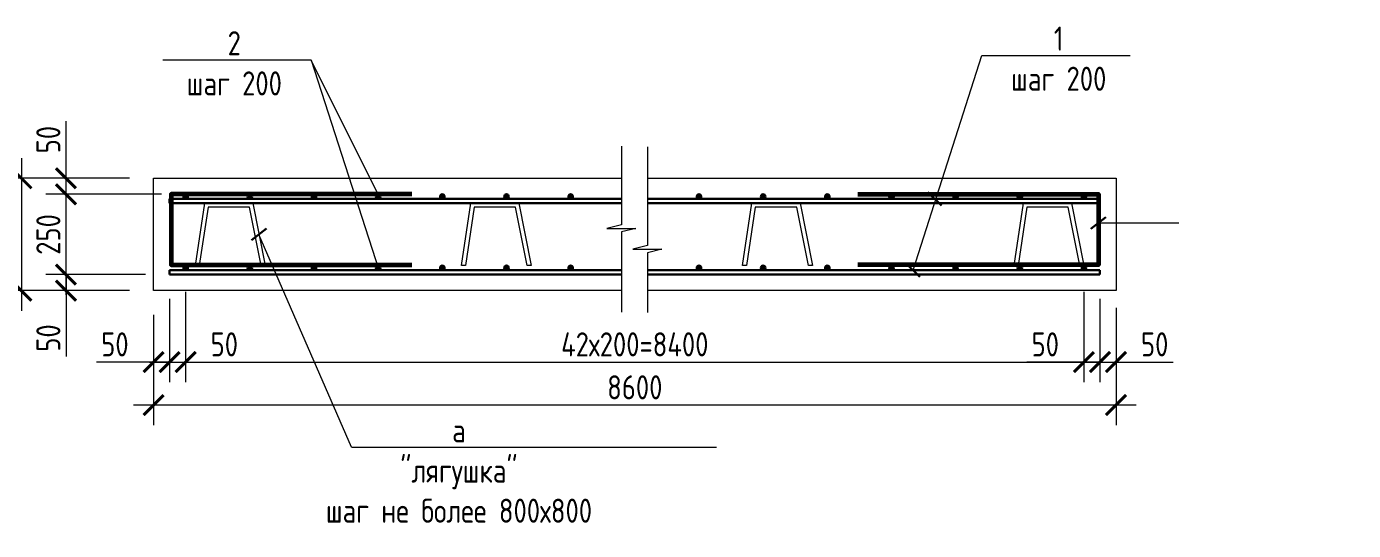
# Model space of a CAD drawing. Header units: millimetres. Extents: x 20530103 to 31271019, y 32092698 to 33532929.
# Drawn here: x 26344148 to 26360693, y 33004966 to 33011242 of the extents above; entities that cross this region are included whole.
import ezdxf
from ezdxf import colors
from ezdxf.entities.mleader import LeaderData, LeaderLine
from ezdxf.math import Vec2, Vec3

# ---------------------------------------------------------------- set-up
doc = ezdxf.new("R2010")
doc.units = ezdxf.units.MM
doc.styles.add('GOST 2.304', font='GOST.TTF')
doc.dimstyles.new('м20', dxfattribs={"dimscale": 100, "dimtxt": 3, "dimasz": 2.5, "dimexe": 2.5, "dimexo": 3, "dimgap": 0.7, "dimtad": 1, "dimdec": 0, "dimlfac": 0.2, "dimtxsty": 'GOST 2.304', "dimblk": 'ARCHTICK', "dimcen": 2.5, "dimdle": 2.5, "dimclrd": 7, "dimclre": 7, "dimclrt": 256, "dimadec": 1, "dimazin": 0, "dimtfac": 1, "dimtdec": 0, "dimtmove": 0, "dimatfit": 3, "dimldrblk": 'NONE', "dimfxl": 1, "dimlwd": 20, "dimlwe": 20, "dimarcsym": 0})

# ---------------------------------------------------------------- blocks, each defined once
blk = doc.blocks.new('_ArchTick')
at = {"color": 0, "linetype": 'ByBlock', "const_width": 0.15}
blk.add_lwpolyline([(-0.5, -0.5), (0.5, 0.5)], dxfattribs=at)
blk = doc.blocks.new('*D360')
at = {"color": 7, "linetype": 'Continuous', "lineweight": 20, "transparency": 16777216}
for p, q in [((26345932, 33007853), (26345932, 33006814)), ((26345732, 33007653), (26345732, 33006814)), ((26345732, 33007064), (26345019, 33007064)), ((26345932, 33007064), (26345482, 33007064))]:
    blk.add_line(p, q, dxfattribs=at)
at = {"color": 7, "linetype": 'Continuous', "lineweight": 20, "transparency": 16777216, "xscale": 250, "yscale": 250, "zscale": 250, "rotation": 180}
blk.add_blockref('_ArchTick', (26345732, 33007064), dxfattribs=at)
at = {"color": 7, "linetype": 'Continuous', "lineweight": 20, "transparency": 16777216, "xscale": 250, "yscale": 250, "zscale": 250}
blk.add_blockref('_ArchTick', (26345932, 33007064), dxfattribs=at)
at = {"color": 7, "linetype": 'Continuous', "lineweight": 20, "transparency": 16777216, "insert": (26345250, 33007284), "char_height": 300, "attachment_point": 5, "style": 'GOST 2.304'}
blk.add_mtext('50', dxfattribs=at)
blk = doc.blocks.new('_None')
blk = doc.blocks.new('*D361')
at = {"color": 7, "linetype": 'Continuous', "lineweight": 20, "transparency": 16777216}
for p, q in [((26345932, 33007853), (26345932, 33006814)), ((26346132, 33007937), (26346132, 33006814)), ((26345682, 33007064), (26346132, 33007064)), ((26346132, 33007064), (26346845, 33007064))]:
    blk.add_line(p, q, dxfattribs=at)
at = {"color": 7, "linetype": 'Continuous', "lineweight": 20, "transparency": 16777216, "xscale": 250, "yscale": 250, "zscale": 250, "rotation": 180}
blk.add_blockref('_ArchTick', (26345932, 33007064), dxfattribs=at)
at = {"color": 7, "linetype": 'Continuous', "lineweight": 20, "transparency": 16777216, "xscale": 250, "yscale": 250, "zscale": 250}
blk.add_blockref('_ArchTick', (26346132, 33007064), dxfattribs=at)
at = {"color": 7, "linetype": 'Continuous', "lineweight": 20, "transparency": 16777216, "insert": (26346614, 33007284), "char_height": 300, "attachment_point": 5, "style": 'GOST 2.304'}
blk.add_mtext('50', dxfattribs=at)
blk = doc.blocks.new('*D362')
at = {"color": 7, "linetype": 'Continuous', "lineweight": 20, "transparency": 16777216}
for p, q in [((26346132, 33007937), (26346132, 33006814)), ((26357332, 33007937), (26357332, 33006814)), ((26345882, 33007064), (26357582, 33007064))]:
    blk.add_line(p, q, dxfattribs=at)
at = {"color": 7, "linetype": 'Continuous', "lineweight": 20, "transparency": 16777216, "xscale": 250, "yscale": 250, "zscale": 250, "rotation": 180}
blk.add_blockref('_ArchTick', (26346132, 33007064), dxfattribs=at)
at = {"color": 7, "linetype": 'Continuous', "lineweight": 20, "transparency": 16777216, "xscale": 250, "yscale": 250, "zscale": 250}
blk.add_blockref('_ArchTick', (26357332, 33007064), dxfattribs=at)
at = {"color": 7, "linetype": 'Continuous', "lineweight": 20, "transparency": 16777216, "insert": (26351732, 33007284), "char_height": 300, "attachment_point": 5, "style": 'GOST 2.304'}
blk.add_mtext('42х200=8400', dxfattribs=at)
blk = doc.blocks.new('*D363')
at = {"color": 7, "linetype": 'Continuous', "lineweight": 20, "transparency": 16777216}
for p, q in [((26345732, 33007653), (26345732, 33006279)), ((26357732, 33007653), (26357732, 33006279)), ((26345482, 33006529), (26357982, 33006529))]:
    blk.add_line(p, q, dxfattribs=at)
at = {"color": 7, "linetype": 'Continuous', "lineweight": 20, "transparency": 16777216, "xscale": 250, "yscale": 250, "zscale": 250, "rotation": 180}
blk.add_blockref('_ArchTick', (26345732, 33006529), dxfattribs=at)
at = {"color": 7, "linetype": 'Continuous', "lineweight": 20, "transparency": 16777216, "xscale": 250, "yscale": 250, "zscale": 250}
blk.add_blockref('_ArchTick', (26357732, 33006529), dxfattribs=at)
at = {"color": 7, "linetype": 'Continuous', "lineweight": 20, "transparency": 16777216, "insert": (26351732, 33006749), "char_height": 300, "attachment_point": 5, "style": 'GOST 2.304'}
blk.add_mtext('8600', dxfattribs=at)
blk = doc.blocks.new('*D364')
at = {"color": 7, "linetype": 'Continuous', "lineweight": 20, "transparency": 16777216}
for p, q in [((26357332, 33007853), (26357332, 33006814)), ((26357532, 33007853), (26357532, 33006814)), ((26357332, 33007064), (26356619, 33007064)), ((26357532, 33007064), (26357082, 33007064))]:
    blk.add_line(p, q, dxfattribs=at)
at = {"color": 7, "linetype": 'Continuous', "lineweight": 20, "transparency": 16777216, "xscale": 250, "yscale": 250, "zscale": 250, "rotation": 180}
blk.add_blockref('_ArchTick', (26357332, 33007064), dxfattribs=at)
at = {"color": 7, "linetype": 'Continuous', "lineweight": 20, "transparency": 16777216, "xscale": 250, "yscale": 250, "zscale": 250}
blk.add_blockref('_ArchTick', (26357532, 33007064), dxfattribs=at)
at = {"color": 7, "linetype": 'Continuous', "lineweight": 20, "transparency": 16777216, "insert": (26356850, 33007284), "char_height": 300, "attachment_point": 5, "style": 'GOST 2.304'}
blk.add_mtext('50', dxfattribs=at)
blk = doc.blocks.new('*D365')
at = {"color": 7, "linetype": 'Continuous', "lineweight": 20, "transparency": 16777216}
for p, q in [((26357532, 33007853), (26357532, 33006814)), ((26357732, 33007737), (26357732, 33006814)), ((26357282, 33007064), (26357732, 33007064)), ((26357732, 33007064), (26358445, 33007064))]:
    blk.add_line(p, q, dxfattribs=at)
at = {"color": 7, "linetype": 'Continuous', "lineweight": 20, "transparency": 16777216, "xscale": 250, "yscale": 250, "zscale": 250, "rotation": 180}
blk.add_blockref('_ArchTick', (26357532, 33007064), dxfattribs=at)
at = {"color": 7, "linetype": 'Continuous', "lineweight": 20, "transparency": 16777216, "xscale": 250, "yscale": 250, "zscale": 250}
blk.add_blockref('_ArchTick', (26357732, 33007064), dxfattribs=at)
at = {"color": 7, "linetype": 'Continuous', "lineweight": 20, "transparency": 16777216, "insert": (26358214, 33007284), "char_height": 300, "attachment_point": 5, "style": 'GOST 2.304'}
blk.add_mtext('50', dxfattribs=at)
blk = doc.blocks.new('*D366')
at = {"color": 7, "linetype": 'Continuous', "lineweight": 20, "transparency": 16777216}
for p, q in [((26345632, 33008153), (26344390, 33008153)), ((26344640, 33008153), (26344640, 33007703)), ((26345432, 33007953), (26344390, 33007953)), ((26344640, 33007953), (26344640, 33007132))]:
    blk.add_line(p, q, dxfattribs=at)
at = {"color": 7, "linetype": 'Continuous', "lineweight": 20, "transparency": 16777216, "xscale": 250, "yscale": 250, "zscale": 250}
for p, rotation in [((26344640, 33008153), 90), ((26344640, 33007953), 270)]:
    blk.add_blockref('_ArchTick', p, dxfattribs=dict(at, rotation=rotation))
at = {"color": 7, "linetype": 'Continuous', "lineweight": 20, "transparency": 16777216, "insert": (26344420, 33007363), "char_height": 300, "attachment_point": 5, "rotation": 90, "style": 'GOST 2.304'}
blk.add_mtext('50', dxfattribs=at)
blk = doc.blocks.new('*D367')
at = {"color": 7, "linetype": 'Continuous', "lineweight": 20, "transparency": 16777216}
for p, q in [((26344640, 33007903), (26344640, 33009403)), ((26345830, 33009153), (26344390, 33009153)), ((26345632, 33008153), (26344390, 33008153))]:
    blk.add_line(p, q, dxfattribs=at)
at = {"color": 7, "linetype": 'Continuous', "lineweight": 20, "transparency": 16777216, "xscale": 250, "yscale": 250, "zscale": 250}
for p, rotation in [((26344640, 33009153), 90), ((26344640, 33008153), 270)]:
    blk.add_blockref('_ArchTick', p, dxfattribs=dict(at, rotation=rotation))
at = {"color": 7, "linetype": 'Continuous', "lineweight": 20, "transparency": 16777216, "insert": (26344420, 33008653), "char_height": 300, "attachment_point": 5, "rotation": 90, "style": 'GOST 2.304'}
blk.add_mtext('250', dxfattribs=at)
blk = doc.blocks.new('*D368')
at = {"color": 7, "linetype": 'Continuous', "lineweight": 20, "transparency": 16777216}
for p, q in [((26344084, 33009603), (26344084, 33007703)), ((26345432, 33009353), (26343834, 33009353)), ((26345432, 33007953), (26343834, 33007953))]:
    blk.add_line(p, q, dxfattribs=at)
at = {"color": 7, "linetype": 'Continuous', "lineweight": 20, "transparency": 16777216, "xscale": 250, "yscale": 250, "zscale": 250}
for p, rotation in [((26344084, 33009353), 90), ((26344084, 33007953), 270)]:
    blk.add_blockref('_ArchTick', p, dxfattribs=dict(at, rotation=rotation))
at = {"color": 7, "linetype": 'Continuous', "lineweight": 20, "transparency": 16777216, "insert": (26343864, 33008680), "char_height": 300, "attachment_point": 5, "rotation": 90, "style": 'GOST 2.304'}
blk.add_mtext('350', dxfattribs=at)
blk = doc.blocks.new('*D415')
at = {"color": 7, "linetype": 'Continuous', "lineweight": 20, "transparency": 16777216}
for p, q in [((26344640, 33009353), (26344640, 33010065)), ((26345432, 33009353), (26344390, 33009353)), ((26344640, 33008903), (26344640, 33009353)), ((26345432, 33009153), (26344390, 33009153))]:
    blk.add_line(p, q, dxfattribs=at)
at = {"color": 7, "linetype": 'Continuous', "lineweight": 20, "transparency": 16777216, "xscale": 250, "yscale": 250, "zscale": 250}
for p, rotation in [((26344640, 33009353), 90), ((26344640, 33009153), 270)]:
    blk.add_blockref('_ArchTick', p, dxfattribs=dict(at, rotation=rotation))
at = {"color": 7, "linetype": 'Continuous', "lineweight": 20, "transparency": 16777216, "insert": (26344420, 33009834), "char_height": 300, "attachment_point": 5, "rotation": 90, "style": 'GOST 2.304'}
blk.add_mtext('50', dxfattribs=at)

msp = doc.modelspace()

# ---------------------------------------------------------------- hatches: boundary and pattern name
at = {"linetype": 'Continuous', "lineweight": 15}
h = msp.add_hatch(dxfattribs=at)
h.set_pattern_fill('ANSI31', scale=2)
h.set_pattern_definition([(45, (26346103.8023, 33009097.126), (-4.49013, 4.49013), [])])
h.paths.add_polyline_path([(26346159.8023, 33009125.1262, 1), (26346103.8023, 33009125.1262, 1)])
h = msp.add_hatch(dxfattribs=at)
h.set_pattern_fill('ANSI31', scale=2)
h.set_pattern_definition([(45, (26346903.8023, 33009097.126), (-4.49013, 4.49013), [])])
h.paths.add_polyline_path([(26346959.8023, 33009125.1262, 1), (26346903.8023, 33009125.1262, 1)])
h = msp.add_hatch(dxfattribs=at)
h.set_pattern_fill('ANSI31', scale=2)
h.set_pattern_definition([(45, (26347703.8023, 33009097.126), (-4.49013, 4.49013), [])])
h.paths.add_polyline_path([(26347759.8023, 33009125.1262, 1), (26347703.8023, 33009125.1262, 1)])
h = msp.add_hatch(dxfattribs=at)
h.set_pattern_fill('ANSI31', scale=2)
h.set_pattern_definition([(45, (26348503.8023, 33009097.126), (-4.49013, 4.49013), [])])
h.paths.add_polyline_path([(26348559.8023, 33009125.1262, 1), (26348503.8023, 33009125.1262, 1)])
h = msp.add_hatch(dxfattribs=at)
h.set_pattern_fill('ANSI31', scale=2)
h.set_pattern_definition([(45, (26349303.8023, 33009097.126), (-4.49013, 4.49013), [])])
h.paths.add_polyline_path([(26349359.8023, 33009125.1262, 1), (26349303.8023, 33009125.1262, 1)])
h = msp.add_hatch(dxfattribs=at)
h.set_pattern_fill('ANSI31', scale=2)
h.set_pattern_definition([(45, (26350103.8023, 33009097.126), (-4.49013, 4.49013), [])])
h.paths.add_polyline_path([(26350159.8023, 33009125.1262, 1), (26350103.8023, 33009125.1262, 1)])
h = msp.add_hatch(dxfattribs=at)
h.set_pattern_fill('ANSI31', scale=2)
h.set_pattern_definition([(45, (26350903.8023, 33009097.126), (-4.49013, 4.49013), [])])
h.paths.add_polyline_path([(26350959.8023, 33009125.1262, 1), (26350903.8023, 33009125.1262, 1)])
h = msp.add_hatch(dxfattribs=at)
h.set_pattern_fill('ANSI31', scale=2)
h.set_pattern_definition([(45, (26352503.8023, 33009097.126), (-4.49013, 4.49013), [])])
h.paths.add_polyline_path([(26352559.8023, 33009125.1262, 1), (26352503.8023, 33009125.1262, 1)])
h = msp.add_hatch(dxfattribs=at)
h.set_pattern_fill('ANSI31', scale=2)
h.set_pattern_definition([(45, (26353303.8023, 33009097.126), (-4.49013, 4.49013), [])])
h.paths.add_polyline_path([(26353359.8023, 33009125.1262, 1), (26353303.8023, 33009125.1262, 1)])
h = msp.add_hatch(dxfattribs=at)
h.set_pattern_fill('ANSI31', scale=2)
h.set_pattern_definition([(45, (26354103.8023, 33009097.126), (-4.49013, 4.49013), [])])
h.paths.add_polyline_path([(26354159.8023, 33009125.1262, 1), (26354103.8023, 33009125.1262, 1)])
h = msp.add_hatch(dxfattribs=at)
h.set_pattern_fill('ANSI31', scale=2)
h.set_pattern_definition([(45, (26354903.8023, 33009097.126), (-4.49013, 4.49013), [])])
h.paths.add_polyline_path([(26354959.8023, 33009125.1262, 1), (26354903.8023, 33009125.1262, 1)])
h = msp.add_hatch(dxfattribs=at)
h.set_pattern_fill('ANSI31', scale=2)
h.set_pattern_definition([(45, (26355703.8023, 33009097.126), (-4.49013, 4.49013), [])])
h.paths.add_polyline_path([(26355759.8023, 33009125.1262, 1), (26355703.8023, 33009125.1262, 1)])
h = msp.add_hatch(dxfattribs=at)
h.set_pattern_fill('ANSI31', scale=2)
h.set_pattern_definition([(45, (26356503.8023, 33009097.126), (-4.49013, 4.49013), [])])
h.paths.add_polyline_path([(26356559.8023, 33009125.1262, 1), (26356503.8023, 33009125.1262, 1)])
h = msp.add_hatch(dxfattribs=at)
h.set_pattern_fill('ANSI31', scale=2)
h.set_pattern_definition([(45, (26357303.8023, 33009097.126), (-4.49013, 4.49013), [])])
h.paths.add_polyline_path([(26357359.8023, 33009125.1262, 1), (26357303.8023, 33009125.1262, 1)])
h = msp.add_hatch(dxfattribs=at)
h.set_pattern_fill('ANSI31', scale=2)
h.set_pattern_definition([(45, (26346103.8023, 33008209.126), (-4.49013, 4.49013), [])])
h.paths.add_polyline_path([(26346159.8023, 33008237.1262, 1), (26346103.8023, 33008237.1262, 1)])
h = msp.add_hatch(dxfattribs=at)
h.set_pattern_fill('ANSI31', scale=2)
h.set_pattern_definition([(45, (26346903.8023, 33008209.126), (-4.49013, 4.49013), [])])
h.paths.add_polyline_path([(26346959.8023, 33008237.1262, 1), (26346903.8023, 33008237.1262, 1)])
h = msp.add_hatch(dxfattribs=at)
h.set_pattern_fill('ANSI31', scale=2)
h.set_pattern_definition([(45, (26347703.8023, 33008209.126), (-4.49013, 4.49013), [])])
h.paths.add_polyline_path([(26347759.8023, 33008237.1262, 1), (26347703.8023, 33008237.1262, 1)])
h = msp.add_hatch(dxfattribs=at)
h.set_pattern_fill('ANSI31', scale=2)
h.set_pattern_definition([(45, (26348503.8023, 33008209.126), (-4.49013, 4.49013), [])])
h.paths.add_polyline_path([(26348559.8023, 33008237.1262, 1), (26348503.8023, 33008237.1262, 1)])
h = msp.add_hatch(dxfattribs=at)
h.set_pattern_fill('ANSI31', scale=2)
h.set_pattern_definition([(45, (26349303.8023, 33008209.126), (-4.49013, 4.49013), [])])
h.paths.add_polyline_path([(26349359.8023, 33008237.1262, 1), (26349303.8023, 33008237.1262, 1)])
h = msp.add_hatch(dxfattribs=at)
h.set_pattern_fill('ANSI31', scale=2)
h.set_pattern_definition([(45, (26350103.8023, 33008209.126), (-4.49013, 4.49013), [])])
h.paths.add_polyline_path([(26350159.8023, 33008237.1262, 1), (26350103.8023, 33008237.1262, 1)])
h = msp.add_hatch(dxfattribs=at)
h.set_pattern_fill('ANSI31', scale=2)
h.set_pattern_definition([(45, (26350903.8023, 33008209.126), (-4.49013, 4.49013), [])])
h.paths.add_polyline_path([(26350959.8023, 33008237.1262, 1), (26350903.8023, 33008237.1262, 1)])
h = msp.add_hatch(dxfattribs=at)
h.set_pattern_fill('ANSI31', scale=2)
h.set_pattern_definition([(45, (26352503.8023, 33008209.126), (-4.49013, 4.49013), [])])
h.paths.add_polyline_path([(26352559.8023, 33008237.1262, 1), (26352503.8023, 33008237.1262, 1)])
h = msp.add_hatch(dxfattribs=at)
h.set_pattern_fill('ANSI31', scale=2)
h.set_pattern_definition([(45, (26353303.8023, 33008209.126), (-4.49013, 4.49013), [])])
h.paths.add_polyline_path([(26353359.8023, 33008237.1262, 1), (26353303.8023, 33008237.1262, 1)])
h = msp.add_hatch(dxfattribs=at)
h.set_pattern_fill('ANSI31', scale=2)
h.set_pattern_definition([(45, (26354103.8023, 33008209.126), (-4.49013, 4.49013), [])])
h.paths.add_polyline_path([(26354159.8023, 33008237.1262, 1), (26354103.8023, 33008237.1262, 1)])
h = msp.add_hatch(dxfattribs=at)
h.set_pattern_fill('ANSI31', scale=2)
h.set_pattern_definition([(45, (26354903.8023, 33008209.126), (-4.49013, 4.49013), [])])
h.paths.add_polyline_path([(26354959.8023, 33008237.1262, 1), (26354903.8023, 33008237.1262, 1)])
h = msp.add_hatch(dxfattribs=at)
h.set_pattern_fill('ANSI31', scale=2)
h.set_pattern_definition([(45, (26355703.8023, 33008209.126), (-4.49013, 4.49013), [])])
h.paths.add_polyline_path([(26355759.8023, 33008237.1262, 1), (26355703.8023, 33008237.1262, 1)])
h = msp.add_hatch(dxfattribs=at)
h.set_pattern_fill('ANSI31', scale=2)
h.set_pattern_definition([(45, (26356507.463, 33008208.886), (-4.49013, 4.49013), [])])
h.paths.add_polyline_path([(26356563.4632, 33008236.8858, 1), (26356507.4632, 33008236.8858, 1)])
h = msp.add_hatch(dxfattribs=at)
h.set_pattern_fill('ANSI31', scale=2)
h.set_pattern_definition([(45, (26357307.19, 33008208.9204), (-4.49013, 4.49013), [])])
h.paths.add_polyline_path([(26357363.1903, 33008236.9204, 1), (26357307.1903, 33008236.9204, 1)])

# ---------------------------------------------------------------- linework, layer by layer
at = {"color": 7, "linetype": 'Continuous', "lineweight": 20}
for p, q in [((26347697.2411, 33010824.453), (26348540.3979, 33008210.4781)), ((26351564.3342, 33009750.8168), (26351564.3342, 33008774.019)), ((26351889.3292, 33009743.6036), (26351889.3292, 33008514.5667)), ((26351564.3342, 33008684.2377), (26351564.3342, 33007685.5174)), ((26351889.3292, 33008424.7855), (26351889.3292, 33007679.6857))]:
    msp.add_line(p, q, dxfattribs=at)
at = {"color": 7, "linetype": 'Continuous', "lineweight": 30}
for p, q in [((26355557.1395, 33009014.1806), (26355383.7031, 33009180.0717)), ((26345931.8023, 33009097.1262), (26351564.3342, 33009097.1262)), ((26345931.8023, 33009041.1262), (26345931.8023, 33009097.1262)), ((26345931.8023, 33009041.1262), (26351564.3342, 33009041.1262)), ((26351889.3292, 33009097.1262), (26357531.8023, 33009097.1262)), ((26351889.3292, 33009041.1262), (26357531.8023, 33009041.1262)), ((26357531.8023, 33009041.1262), (26357531.8023, 33009097.1262)), ((26357417.0908, 33008721.2767), (26357606.5139, 33008868.65)), ((26346951.0843, 33008580.2945), (26347140.5074, 33008727.6678)), ((26345931.8023, 33008209.1262), (26351564.3342, 33008209.1262)), ((26345931.8023, 33008209.1262), (26345931.8023, 33008153.1262)), ((26345931.8023, 33008153.1262), (26351564.3342, 33008153.1262)), ((26347731.8023, 33008153.1262), (26347779.8023, 33008153.1262)), ((26351889.3292, 33008209.1262), (26357531.8023, 33008209.1262)), ((26351889.3292, 33008153.1262), (26357531.8023, 33008153.1262)), ((26355287.911, 33008126.1806), (26355114.4747, 33008292.0717)), ((26357531.8023, 33008209.1262), (26357531.8023, 33008153.1262))]:
    msp.add_line(p, q, dxfattribs=at)
at = {"color": 64, "linetype": 'Continuous', "lineweight": 20}
for p, q in [((26358514.0753, 33008794.9633), (26357511.8023, 33008794.9633)), ((26348200.1368, 33006002.1049), (26347045.7959, 33008653.9811))]:
    msp.add_line(p, q, dxfattribs=at)
at = {"color": 7, "linetype": 'Continuous', "lineweight": 20}
for points in [[(26351564.3342, 33007953.1262), (26345731.8023, 33007953.1262), (26345731.8023, 33009353.1262), (26351564.3342, 33009353.1262)], [(26351889.3292, 33009353.1262), (26357731.8023, 33009353.1262), (26357731.8023, 33007953.1262), (26351889.3292, 33007953.1262)], [(26346253.5051, 33008267.7704), (26346369.1635, 33009041.1262), (26346969.1635, 33009041.1262), (26347122.4282, 33008266.8361), (26347073.8965, 33008266.8361), (26346927.796, 33008993.1262), (26346410.531, 33008993.1262), (26346302.0368, 33008267.7704), (26346253.5051, 33008267.7704)], [(26349571.0607, 33008267.7704), (26349686.719, 33009041.1262), (26350286.719, 33009041.1262), (26350439.9838, 33008266.8361), (26350391.4521, 33008266.8361), (26350245.3515, 33008993.1262), (26349728.0866, 33008993.1262), (26349619.5923, 33008267.7704), (26349571.0607, 33008267.7704)], [(26353076.8343, 33008267.7704), (26353192.4927, 33009041.1262), (26353792.4927, 33009041.1262), (26353945.7574, 33008266.8361), (26353897.2257, 33008266.8361), (26353751.1252, 33008993.1262), (26353233.8602, 33008993.1262), (26353125.366, 33008267.7704), (26353076.8343, 33008267.7704)], [(26356461.7068, 33008267.7704), (26356577.3652, 33009041.1262), (26357177.3652, 33009041.1262), (26357330.6299, 33008266.8361), (26357282.0983, 33008266.8361), (26357135.9977, 33008993.1262), (26356618.7328, 33008993.1262), (26356510.2385, 33008267.7704), (26356461.7068, 33008267.7704)]]:
    msp.add_lwpolyline(points, dxfattribs=at)
at = {"color": 7, "linetype": 'Continuous', "lineweight": 60}
for points in [[(26348951.8023, 33009153.1262), (26345951.8023, 33009153.1262), (26345951.8023, 33008273.1262), (26348951.8023, 33008273.1262)], [(26354511.8023, 33009153.1262), (26357511.8023, 33009153.1262), (26357511.8023, 33008273.1262), (26354511.8023, 33008273.1262)]]:
    msp.add_lwpolyline(points, dxfattribs=at)
at = {"color": 7, "linetype": 'ByBlock', "lineweight": 20, "ltscale": 100}
for points in [[(26351564.3342, 33008774.019), (26351384.3342, 33008729.1283), (26351744.3342, 33008729.1283), (26351564.3342, 33008684.2377)], [(26351889.3292, 33008514.5667), (26351709.3292, 33008469.6761), (26352069.3292, 33008469.6761), (26351889.3292, 33008424.7855)]]:
    msp.add_lwpolyline(points, dxfattribs=at)
at = {"color": 7, "linetype": 'Continuous', "lineweight": 30}
for centre in [(26346131.8023, 33009125.1262), (26346931.8023, 33009125.1262), (26347731.8023, 33009125.1262), (26348531.8023, 33009125.1262), (26349331.8023, 33009125.1262), (26350131.8023, 33009125.1262), (26350931.8023, 33009125.1262), (26352531.8023, 33009125.1262), (26353331.8023, 33009125.1262), (26354131.8023, 33009125.1262), (26354931.8023, 33009125.1262), (26355731.8023, 33009125.1262), (26356531.8023, 33009125.1262), (26357331.8023, 33009125.1262), (26346131.8023, 33008237.1262), (26346931.8023, 33008237.1262), (26347731.8023, 33008237.1262), (26348531.8023, 33008237.1262), (26349331.8023, 33008237.1262), (26350131.8023, 33008237.1262), (26350931.8023, 33008237.1262), (26352531.8023, 33008237.1262), (26353331.8023, 33008237.1262), (26354131.8023, 33008237.1262), (26354931.8023, 33008237.1262), (26355731.8023, 33008237.1262), (26356531.8023, 33008237.1262), (26357331.8023, 33008237.1262)]:
    msp.add_circle(centre, 28, dxfattribs=at)

# ---------------------------------------------------------------- dimensions: what is measured, and where the dimension line sits
at = {"color": 7, "linetype": 'Continuous', "lineweight": 20}
for base, p1, p2, picture, middle in [((26344639.9688, 33009353.1262), (26345731.8023, 33009153.0803), (26345731.8023, 33009353.1262), '*D415', (26344419.9688, 33009833.9476)), ((26344639.9688, 33009153.0803), (26345931.8023, 33008153.1262), (26346130.1997, 33009153.0803), '*D367', (26344419.9688, 33008653.1032))]:
    dim = msp.add_linear_dim(base=base, p1=p1, p2=p2, angle=90, dimstyle='м20', override={"dimlfac": 0.25, "dimclrt": 7}, dxfattribs=at)
    dim.commit()
    dim.dimension.update_dxf_attribs({"geometry": picture, "text_midpoint": middle})
for base, p1, p2, picture, middle in [((26344084.3544, 33007953.1262), (26345731.8023, 33009353.1262), (26345731.8023, 33007953.1262), '*D368', (26344084.3544, 33008679.5941)), ((26344639.9688, 33008153.1262), (26345731.8023, 33007953.1262), (26345931.8023, 33008153.1262), '*D366', (26344639.9688, 33007363.0527))]:
    dim = msp.add_linear_dim(base=base, p1=p1, p2=p2, angle=90, dimstyle='м20', override={"dimlfac": 0.25, "dimclrt": 7}, dxfattribs=at)
    dim.commit()
    dim.dimension.update_dxf_attribs({"geometry": picture, "text_midpoint": middle, "dimtype": 160})
for base, p1, p2, picture, middle in [((26345931.8023, 33007063.8637), (26345731.8023, 33007953.1262), (26345931.8023, 33008153.1262), '*D360', (26345249.8023, 33007063.8637)), ((26346131.8023, 33007063.8637), (26345931.8023, 33008153.1262), (26346131.8023, 33008237.1262), '*D361', (26346613.8023, 33007063.8637)), ((26357531.8023, 33007063.8637), (26357331.8023, 33008153.1262), (26357531.8023, 33008153.1262), '*D364', (26356849.8023, 33007063.8637)), ((26357731.8023, 33007063.8637), (26357531.8023, 33008153.1262), (26357731.8023, 33008037.1262), '*D365', (26358213.8023, 33007063.8637))]:
    dim = msp.add_linear_dim(base=base, p1=p1, p2=p2, dimstyle='м20', override={"dimlfac": 0.25, "dimclrt": 7}, dxfattribs=at)
    dim.commit()
    dim.dimension.update_dxf_attribs({"geometry": picture, "text_midpoint": middle, "dimtype": 160})
dim = msp.add_linear_dim(base=(26357331.8023, 33007063.8637), p1=(26346131.8023, 33008237.1262), p2=(26357331.8023, 33008237.1262), text='42х200=8400', dimstyle='м20', override={"dimlfac": 0.25, "dimclrt": 7}, dxfattribs=at)
dim.commit()
dim.dimension.update_dxf_attribs({"geometry": '*D362', "text_midpoint": (26351731.8023, 33007063.8637), "dimtype": 160})
dim = msp.add_linear_dim(base=(26357731.8023, 33006529.4015), p1=(26345731.8023, 33007953.1262), p2=(26357731.8023, 33007953.1262), text='8600', dimstyle='м20', override={"dimlfac": 0.25, "dimclrt": 7}, dxfattribs=at)
dim.commit()
dim.dimension.update_dxf_attribs({"geometry": '*D363', "text_midpoint": (26351731.8023, 33006749.4015)})

# ---------------------------------------------------------------- leaders
ml = msp.add_multileader_mtext('Standard', dxfattribs=at)
ml.set_content('{\\C7;2\\Pшаг 200}', color=84, style='GOST 2.304')
ml.set_leader_properties(linetype='Continuous', lineweight=20)
ml.set_arrow_properties(name='NONE')
ml.build(insert=Vec2(0, 0))
ml.multileader.update_dxf_attribs({"text_left_attachment_type": 6, "text_right_attachment_type": 6, "dogleg_length": 3, "arrow_head_size": 30, "scale": 100})
ctx = ml.context
ctx.base_point, ctx.scale, ctx.char_height, ctx.arrow_head_size, ctx.landing_gap_size, ctx.plane_origin = Vec3(26346154.1697, 33010824.453), 100, 300, 30, 0, Vec3(26342943.2256, 33012296.5006)
ctx.left_attachment, ctx.right_attachment, ctx.text_align_type = 6, 6, 1
notes = []
notes.append((ctx, [(1, (1, 1, 0), (26347697.2411, 33010824.453), (-1, 0), 300, [(0, [(26348528.5186, 33009159.9718)], 0, [])])]))
ctx.mtext.insert, ctx.mtext.alignment, ctx.mtext.flow_direction = Vec3(26346738.2972, 33011184.453), 2, 5
ml = msp.add_multileader_mtext('Standard', dxfattribs=at)
ml.set_content('{\\C7;1\\Pшаг 200}', color=84, style='GOST 2.304')
ml.set_leader_properties(linetype='Continuous', lineweight=20)
ml.set_arrow_properties(name='NONE')
ml.build(insert=Vec2(0, 0))
ml.multileader.update_dxf_attribs({"text_left_attachment_type": 6, "text_right_attachment_type": 6, "dogleg_length": 3, "arrow_head_size": 30, "scale": 100})
ctx = ml.context
ctx.base_point, ctx.scale, ctx.char_height, ctx.arrow_head_size, ctx.landing_gap_size, ctx.plane_origin = Vec3(26356358.6978, 33010882.4558), 100, 300, 30, 0, Vec3(26356075.7958, 33012699.3998)
ctx.left_attachment, ctx.right_attachment, ctx.text_align_type = 6, 6, 1
notes.append((ctx, [(0, (1, 1, 0), (26356058.6978, 33010882.4558), (1, 0), 300, [(0, [(26355201.1928, 33008209.1262)], 0, [])])]))
ctx.mtext.insert, ctx.mtext.alignment, ctx.mtext.flow_direction = Vec3(26357017.6418, 33011242.4558), 2, 5
ml = msp.add_multileader_mtext('Standard', dxfattribs=at)
ml.set_content('а\\P"лягушка"\\Pшаг не более 800х800', color=7, style='GOST 2.304')
ml.set_leader_properties(linetype='Continuous', lineweight=20)
ml.set_arrow_properties(name='NONE')
ml.build(insert=Vec2(0, 0))
ml.multileader.update_dxf_attribs({"text_left_attachment_type": 6, "text_right_attachment_type": 6, "dogleg_length": 3, "arrow_head_size": 30, "scale": 100})
ctx = ml.context
ctx.base_point, ctx.scale, ctx.char_height, ctx.arrow_head_size, ctx.landing_gap_size, ctx.plane_origin = Vec3(26348428.2226, 33006002.1049), 100, 300, 30, 0, Vec3(26353409.9883, 33005580.4297)
ctx.left_attachment, ctx.right_attachment, ctx.text_align_type = 6, 6, 1
notes.append((ctx, [(0, (1, 1, 0), (26348290.2226, 33006002.1049), (1, 0), 138, [(0, [(26348200.1368, 33006002.1049)], 0, [])])]))
ctx.mtext.insert, ctx.mtext.width, ctx.mtext.alignment, ctx.mtext.flow_direction = Vec3(26349539.4165, 33006362.1049), 2835.083475, 2, 5
for ctx, leaders in notes:
    for number, flags, end, landing, length, lines in leaders:
        leader = LeaderData()
        leader.index, (leader.has_last_leader_line, leader.has_dogleg_vector, leader.attachment_direction) = number, flags
        leader.last_leader_point, leader.dogleg_vector, leader.dogleg_length = Vec3(end), Vec3(landing), length
        for number, points, colour, breaks in lines:
            line = LeaderLine()
            line.index, line.vertices, line.color, line.breaks = number, Vec3.list(points), colors.encode_raw_color(colour), breaks
            leader.lines.append(line)
        ctx.leaders.append(leader)

doc.saveas('drawing.dxf')
